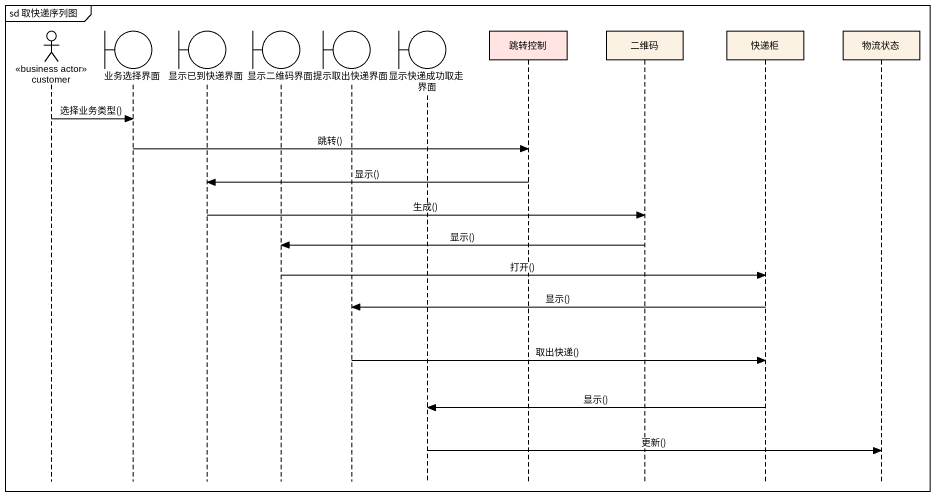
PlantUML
@startuml
mainframe sd 取快递序列图
hide footbox
actor customer <<business actor>>
boundary 业务选择界面
boundary 显示已到快递界面
boundary 显示二维码界面
boundary 提示取出快递界面
boundary 显示快递成功取走界面
participant 跳转控制 #FFE4E1
participant 二维码
participant 快递柜
participant 物流状态

customer -> 业务选择界面 : 选择业务类型()
业务选择界面 -> 跳转控制 : 跳转()
跳转控制 -> 显示已到快递界面 : 显示()
显示已到快递界面 -> 二维码 : 生成()
二维码 -> 显示二维码界面 : 显示()
显示二维码界面 -> 快递柜 : 打开()
快递柜 -> 提示取出快递界面 : 显示()
提示取出快递界面 -> 快递柜 : 取出快递()
快递柜 -> 显示快递成功取走界面 : 显示()
显示快递成功取走界面 -> 物流状态 : 更新()
@enduml
